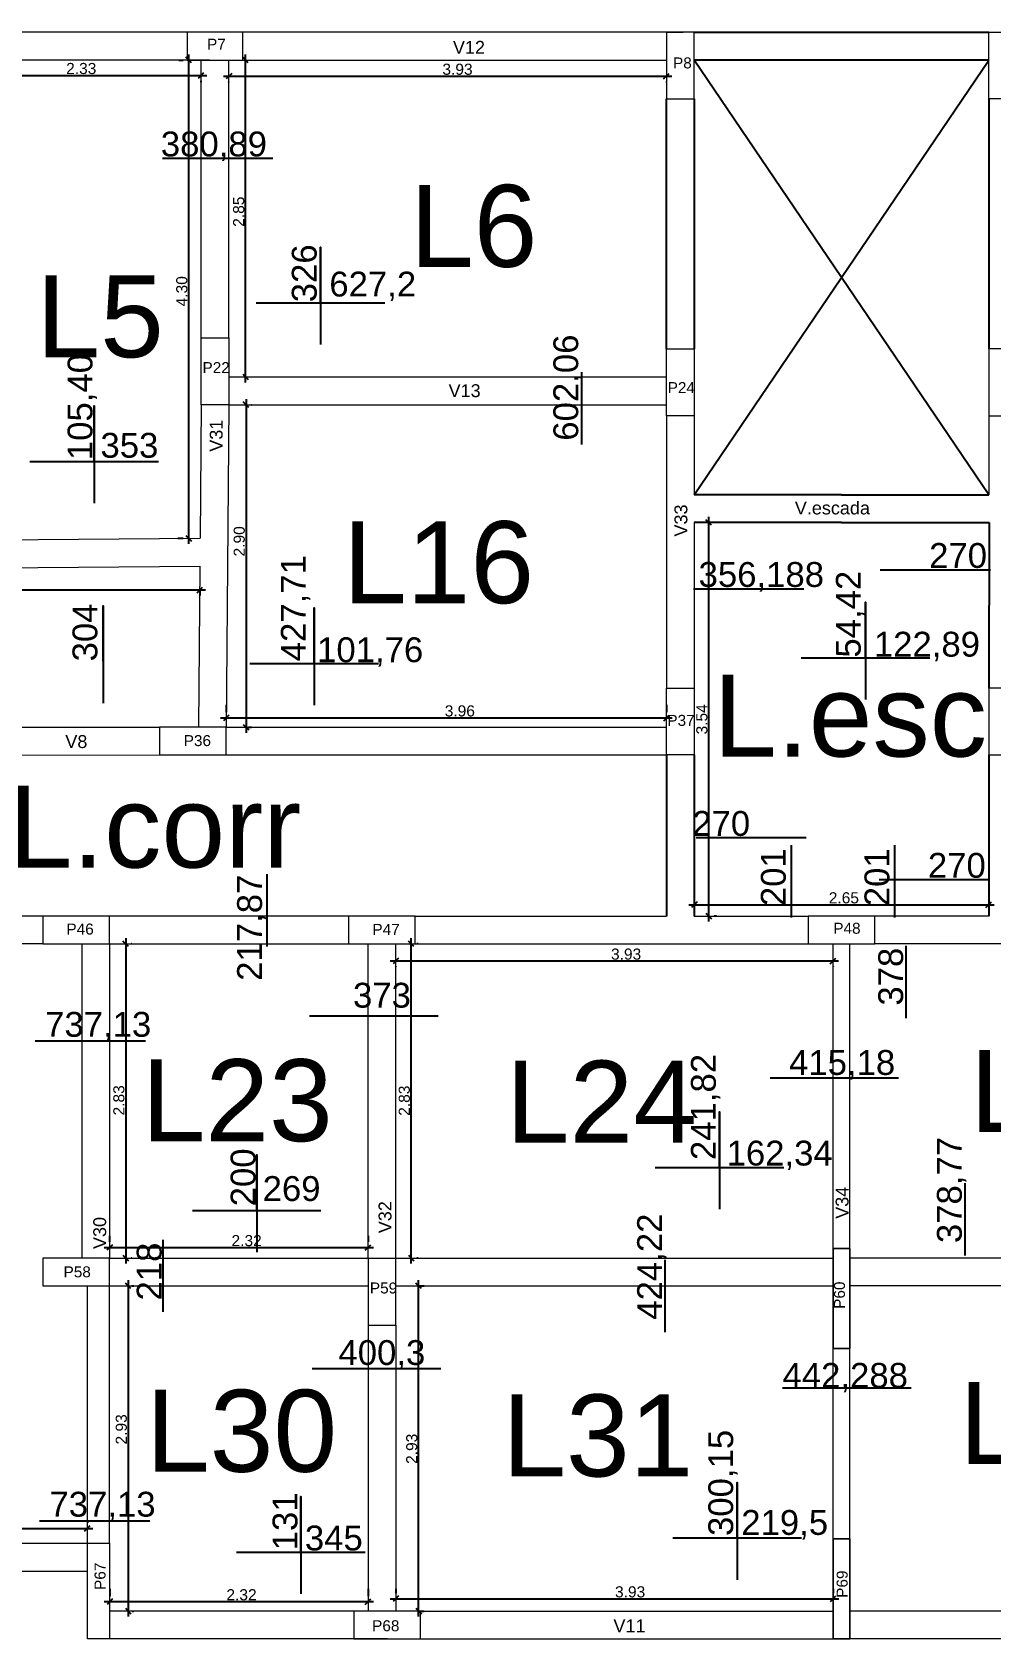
# Model space of a CAD drawing. Header units: millimetres. Extents: x 2878 to 6301, y 540 to 1980.
# Drawn here: x 2927.36 to 2935.99, y 641.47 to 655.93 of the extents above; entities that cross this region are included whole.
import ezdxf

# ---------------------------------------------------------------- set-up
doc = ezdxf.new("R2010")
doc.units = ezdxf.units.MM
doc.header["$LTSCALE"] = 4
for name, color, linetype, lineweight in [('ALVENARIA', 4, 'Continuous', 20), ('COTAS', 35, 'Continuous', 5), ('ESTRUTURA', 4, 'Continuous', 25), ('PILAR', 1, 'Continuous', 5), ('TEXTO', 5, 'Continuous', 20)]:
    doc.layers.add(name, color=color, linetype=linetype, lineweight=lineweight)
doc.layers.add('LINHA DE MOMENTOS', color=42, linetype='Continuous')
doc.styles.get("Standard").update_dxf_attribs({"font": 'arial.ttf'})
doc.dimstyles.new('ISO-25', dxfattribs={"dimscale": 0, "dimtxt": 0.1, "dimasz": 0.05, "dimexe": 0.05, "dimexo": 0.2, "dimgap": 0.01, "dimtad": 1, "dimzin": 4, "dimdsep": 46, "dimtxsty": 'Standard', "dimblk": 'OBLIQUE', "dimcen": 0.1, "dimdle": 0.05, "dimclrt": 256, "dimadec": 0, "dimazin": 0, "dimtfac": 1, "dimtix": 1, "dimtofl": 0, "dimtmove": 0, "dimatfit": 3, "dimfxl": 1, "dimtfillclr": 256, "dimarcsym": 0})

# ---------------------------------------------------------------- blocks, each defined once
blk = doc.blocks.new('PILAR')
at = {"layer": 'PILAR', "ltscale": 0.01}
blk.add_lwpolyline([(-0.15, 0), (0.1, 0), (0.1, -0.6), (-0.15, -0.6)], close=True, dxfattribs=at)
blk = doc.blocks.new('_Oblique')
at = {"color": 0, "linetype": 'ByBlock', "lineweight": -2}
blk.add_line((-0.5, -0.5), (0.5, 0.5), dxfattribs=at)
blk = doc.blocks.new('*D681')
at = {"layer": 'COTAS', "color": 0, "lineweight": -2, "transparency": 16777216}
for p, q in [((2926.51, 655.537), (2928.935, 655.537)), ((2926.56, 655.475), (2926.56, 655.487)), ((2928.885, 655.475), (2928.885, 655.487))]:
    blk.add_line(p, q, dxfattribs=at)
at = {"layer": 'Defpoints', "color": 0, "transparency": 16777216}
for p in [(2926.56, 655.675), (2928.885, 655.675), (2928.885, 655.537)]:
    blk.add_point(p, dxfattribs=at)
at = {"layer": 'COTAS', "color": 0, "lineweight": -2, "transparency": 16777216, "xscale": 0.05, "yscale": 0.05, "zscale": 0.05, "rotation": 180}
blk.add_blockref('_Oblique', (2926.56, 655.537), dxfattribs=at)
at = {"layer": 'COTAS', "color": 0, "lineweight": -2, "transparency": 16777216, "xscale": 0.05, "yscale": 0.05, "zscale": 0.05}
blk.add_blockref('_Oblique', (2928.885, 655.537), dxfattribs=at)
at = {"layer": 'COTAS', "transparency": 16777216, "insert": (2927.806, 655.598), "char_height": 0.1, "attachment_point": 5}
blk.add_mtext('2.33', dxfattribs=at)
blk = doc.blocks.new('*D682')
at = {"layer": 'COTAS', "color": 0, "lineweight": -2, "transparency": 16777216}
for p, q in [((2928.685, 655.675), (2928.722, 655.675)), ((2928.772, 655.725), (2928.772, 651.323)), ((2928.675, 651.373), (2928.722, 651.373))]:
    blk.add_line(p, q, dxfattribs=at)
at = {"layer": 'Defpoints', "color": 0, "transparency": 16777216}
for p in [(2928.885, 655.675), (2928.772, 651.373), (2928.875, 651.373)]:
    blk.add_point(p, dxfattribs=at)
at = {"layer": 'COTAS', "color": 0, "lineweight": -2, "transparency": 16777216, "xscale": 0.05, "yscale": 0.05, "zscale": 0.05}
for p, rotation in [((2928.772, 655.675), 90), ((2928.772, 651.373), 270)]:
    blk.add_blockref('_Oblique', p, dxfattribs=dict(at, rotation=rotation))
at = {"layer": 'COTAS', "transparency": 16777216, "insert": (2928.711, 653.595), "char_height": 0.1, "attachment_point": 5, "rotation": 90}
blk.add_mtext('4.30', dxfattribs=at)
blk = doc.blocks.new('*D683')
at = {"layer": 'COTAS', "color": 0, "lineweight": -2, "transparency": 16777216}
for p, q in [((2929.085, 655.53), (2933.12, 655.53)), ((2929.135, 655.475), (2929.135, 655.48)), ((2933.07, 655.475), (2933.07, 655.48))]:
    blk.add_line(p, q, dxfattribs=at)
at = {"layer": 'Defpoints', "color": 0, "transparency": 16777216}
for p in [(2929.135, 655.675), (2933.07, 655.675), (2933.07, 655.53)]:
    blk.add_point(p, dxfattribs=at)
at = {"layer": 'COTAS', "color": 0, "lineweight": -2, "transparency": 16777216, "xscale": 0.05, "yscale": 0.05, "zscale": 0.05, "rotation": 180}
blk.add_blockref('_Oblique', (2929.135, 655.53), dxfattribs=at)
at = {"layer": 'COTAS', "color": 0, "lineweight": -2, "transparency": 16777216, "xscale": 0.05, "yscale": 0.05, "zscale": 0.05}
blk.add_blockref('_Oblique', (2933.07, 655.53), dxfattribs=at)
at = {"layer": 'COTAS', "transparency": 16777216, "insert": (2931.191, 655.591), "char_height": 0.1, "attachment_point": 5}
blk.add_mtext('3.93', dxfattribs=at)
blk = doc.blocks.new('*D684')
at = {"layer": 'COTAS', "color": 0, "lineweight": -2, "transparency": 16777216}
for p, q in [((2929.284, 652.775), (2929.284, 655.725)), ((2929.335, 655.675), (2929.334, 655.675)), ((2929.335, 652.825), (2929.334, 652.825))]:
    blk.add_line(p, q, dxfattribs=at)
at = {"layer": 'Defpoints', "color": 0, "transparency": 16777216}
for p in [(2929.135, 655.675), (2929.284, 655.675), (2929.135, 652.825)]:
    blk.add_point(p, dxfattribs=at)
at = {"layer": 'COTAS', "color": 0, "lineweight": -2, "transparency": 16777216, "xscale": 0.05, "yscale": 0.05, "zscale": 0.05}
for p, rotation in [((2929.284, 655.675), 90), ((2929.284, 652.825), 270)]:
    blk.add_blockref('_Oblique', p, dxfattribs=dict(at, rotation=rotation))
at = {"layer": 'COTAS', "transparency": 16777216, "insert": (2929.223, 654.311), "char_height": 0.1, "attachment_point": 5, "rotation": 90}
blk.add_mtext('2.85', dxfattribs=at)
blk = doc.blocks.new('*D702')
at = {"layer": 'COTAS', "color": 0, "lineweight": -2, "transparency": 16777216}
for p, q in [((2929.11, 649.875), (2929.11, 649.808)), ((2933.071, 649.875), (2933.071, 649.808)), ((2929.06, 649.758), (2933.121, 649.758))]:
    blk.add_line(p, q, dxfattribs=at)
at = {"layer": 'Defpoints', "color": 0, "transparency": 16777216}
for p in [(2933.071, 649.758), (2929.11, 649.675), (2933.071, 649.675)]:
    blk.add_point(p, dxfattribs=at)
at = {"layer": 'COTAS', "color": 0, "lineweight": -2, "transparency": 16777216, "xscale": 0.05, "yscale": 0.05, "zscale": 0.05, "rotation": 180}
blk.add_blockref('_Oblique', (2929.11, 649.758), dxfattribs=at)
at = {"layer": 'COTAS', "color": 0, "lineweight": -2, "transparency": 16777216, "xscale": 0.05, "yscale": 0.05, "zscale": 0.05}
blk.add_blockref('_Oblique', (2933.071, 649.758), dxfattribs=at)
at = {"layer": 'COTAS', "transparency": 16777216, "insert": (2931.212, 649.82), "char_height": 0.1, "attachment_point": 5}
blk.add_mtext('3.96', dxfattribs=at)
blk = doc.blocks.new('*D703')
at = {"layer": 'COTAS', "color": 0, "lineweight": -2, "transparency": 16777216}
for p, q in [((2929.289, 652.625), (2929.289, 649.625)), ((2929.335, 652.575), (2929.339, 652.575)), ((2929.31, 649.675), (2929.339, 649.675))]:
    blk.add_line(p, q, dxfattribs=at)
at = {"layer": 'Defpoints', "color": 0, "transparency": 16777216}
for p in [(2929.135, 652.575), (2929.11, 649.675), (2929.289, 649.675)]:
    blk.add_point(p, dxfattribs=at)
at = {"layer": 'COTAS', "color": 0, "lineweight": -2, "transparency": 16777216, "xscale": 0.05, "yscale": 0.05, "zscale": 0.05}
for p, rotation in [((2929.289, 652.575), 90), ((2929.289, 649.675), 270)]:
    blk.add_blockref('_Oblique', p, dxfattribs=dict(at, rotation=rotation))
at = {"layer": 'COTAS', "transparency": 16777216, "insert": (2929.228, 651.346), "char_height": 0.1, "attachment_point": 5, "rotation": 90}
blk.add_mtext('2.90', dxfattribs=at)
blk = doc.blocks.new('*D704')
at = {"layer": 'COTAS', "color": 0, "lineweight": -2, "transparency": 16777216}
for p, q in [((2923.696, 642.535), (2923.696, 642.518)), ((2927.861, 642.535), (2927.861, 642.518)), ((2923.646, 642.468), (2927.911, 642.468))]:
    blk.add_line(p, q, dxfattribs=at)
at = {"layer": 'Defpoints', "color": 0, "transparency": 16777216}
for p in [(2927.861, 642.468), (2923.696, 642.335), (2927.861, 642.335)]:
    blk.add_point(p, dxfattribs=at)
at = {"layer": 'COTAS', "color": 0, "lineweight": -2, "transparency": 16777216, "xscale": 0.05, "yscale": 0.05, "zscale": 0.05, "rotation": 180}
blk.add_blockref('_Oblique', (2923.696, 642.468), dxfattribs=at)
at = {"layer": 'COTAS', "color": 0, "lineweight": -2, "transparency": 16777216, "xscale": 0.05, "yscale": 0.05, "zscale": 0.05}
blk.add_blockref('_Oblique', (2927.861, 642.468), dxfattribs=at)
at = {"layer": 'COTAS', "transparency": 16777216, "insert": (2925.904, 642.529), "char_height": 0.1, "attachment_point": 5}
blk.add_mtext('4.17', dxfattribs=at)
blk = doc.blocks.new('*D708')
at = {"layer": 'COTAS', "color": 0, "lineweight": -2, "transparency": 16777216}
for p, q in [((2928.206, 647.776), (2928.206, 644.85)), ((2928.261, 647.726), (2928.256, 647.726)), ((2928.261, 644.9), (2928.256, 644.9))]:
    blk.add_line(p, q, dxfattribs=at)
at = {"layer": 'Defpoints', "color": 0, "transparency": 16777216}
for p in [(2928.061, 647.726), (2928.061, 644.9), (2928.206, 644.9)]:
    blk.add_point(p, dxfattribs=at)
at = {"layer": 'COTAS', "color": 0, "lineweight": -2, "transparency": 16777216, "xscale": 0.05, "yscale": 0.05, "zscale": 0.05}
for p, rotation in [((2928.206, 647.726), 90), ((2928.206, 644.9), 270)]:
    blk.add_blockref('_Oblique', p, dxfattribs=dict(at, rotation=rotation))
at = {"layer": 'COTAS', "transparency": 16777216, "insert": (2928.145, 646.318), "char_height": 0.1, "attachment_point": 5, "rotation": 90}
blk.add_mtext('2.83', dxfattribs=at)
blk = doc.blocks.new('*D709')
at = {"layer": 'COTAS', "color": 0, "lineweight": -2, "transparency": 16777216}
for p, q in [((2928.061, 645.1), (2928.061, 645.045)), ((2930.386, 645.1), (2930.386, 645.045)), ((2928.011, 644.995), (2930.436, 644.995))]:
    blk.add_line(p, q, dxfattribs=at)
at = {"layer": 'Defpoints', "color": 0, "transparency": 16777216}
for p in [(2930.386, 644.995), (2928.061, 644.9), (2930.386, 644.9)]:
    blk.add_point(p, dxfattribs=at)
at = {"layer": 'COTAS', "color": 0, "lineweight": -2, "transparency": 16777216, "xscale": 0.05, "yscale": 0.05, "zscale": 0.05, "rotation": 180}
blk.add_blockref('_Oblique', (2928.061, 644.995), dxfattribs=at)
at = {"layer": 'COTAS', "color": 0, "lineweight": -2, "transparency": 16777216, "xscale": 0.05, "yscale": 0.05, "zscale": 0.05}
blk.add_blockref('_Oblique', (2930.386, 644.995), dxfattribs=at)
at = {"layer": 'COTAS', "transparency": 16777216, "insert": (2929.294, 645.056), "char_height": 0.1, "attachment_point": 5}
blk.add_mtext('2.32', dxfattribs=at)
blk = doc.blocks.new('*D712')
at = {"layer": 'COTAS', "color": 0, "lineweight": -2, "transparency": 16777216}
for p, q in [((2930.586, 647.572), (2934.62, 647.572)), ((2930.636, 647.526), (2930.636, 647.522)), ((2934.57, 647.526), (2934.57, 647.522))]:
    blk.add_line(p, q, dxfattribs=at)
at = {"layer": 'Defpoints', "color": 0, "transparency": 16777216}
for p in [(2930.636, 647.726), (2934.57, 647.726), (2934.57, 647.572)]:
    blk.add_point(p, dxfattribs=at)
at = {"layer": 'COTAS', "color": 0, "lineweight": -2, "transparency": 16777216, "xscale": 0.05, "yscale": 0.05, "zscale": 0.05, "rotation": 180}
blk.add_blockref('_Oblique', (2930.636, 647.572), dxfattribs=at)
at = {"layer": 'COTAS', "color": 0, "lineweight": -2, "transparency": 16777216, "xscale": 0.05, "yscale": 0.05, "zscale": 0.05}
blk.add_blockref('_Oblique', (2934.57, 647.572), dxfattribs=at)
at = {"layer": 'COTAS', "transparency": 16777216, "insert": (2932.708, 647.633), "char_height": 0.1, "attachment_point": 5}
blk.add_mtext('3.93', dxfattribs=at)
blk = doc.blocks.new('*D713')
at = {"layer": 'COTAS', "color": 0, "lineweight": -2, "transparency": 16777216}
for p, q in [((2930.774, 644.85), (2930.774, 647.776)), ((2930.836, 647.726), (2930.824, 647.726)), ((2930.836, 644.9), (2930.824, 644.9))]:
    blk.add_line(p, q, dxfattribs=at)
at = {"layer": 'Defpoints', "color": 0, "transparency": 16777216}
for p in [(2930.636, 647.726), (2930.774, 647.726), (2930.636, 644.9)]:
    blk.add_point(p, dxfattribs=at)
at = {"layer": 'COTAS', "color": 0, "lineweight": -2, "transparency": 16777216, "xscale": 0.05, "yscale": 0.05, "zscale": 0.05}
for p, rotation in [((2930.774, 647.726), 90), ((2930.774, 644.9), 270)]:
    blk.add_blockref('_Oblique', p, dxfattribs=dict(at, rotation=rotation))
at = {"layer": 'COTAS', "transparency": 16777216, "insert": (2930.713, 646.315), "char_height": 0.1, "attachment_point": 5, "rotation": 90}
blk.add_mtext('2.83', dxfattribs=at)
blk = doc.blocks.new('*D714')
at = {"layer": 'COTAS', "color": 0, "lineweight": -2, "transparency": 16777216}
for p, q in [((2928.063, 641.925), (2928.063, 641.86)), ((2930.386, 641.925), (2930.386, 641.86)), ((2928.013, 641.81), (2930.436, 641.81))]:
    blk.add_line(p, q, dxfattribs=at)
at = {"layer": 'Defpoints', "color": 0, "transparency": 16777216}
for p in [(2930.386, 641.81), (2928.063, 641.725), (2930.386, 641.725)]:
    blk.add_point(p, dxfattribs=at)
at = {"layer": 'COTAS', "color": 0, "lineweight": -2, "transparency": 16777216, "xscale": 0.05, "yscale": 0.05, "zscale": 0.05, "rotation": 180}
blk.add_blockref('_Oblique', (2928.063, 641.81), dxfattribs=at)
at = {"layer": 'COTAS', "color": 0, "lineweight": -2, "transparency": 16777216, "xscale": 0.05, "yscale": 0.05, "zscale": 0.05}
blk.add_blockref('_Oblique', (2930.386, 641.81), dxfattribs=at)
at = {"layer": 'COTAS', "transparency": 16777216, "insert": (2929.248, 641.871), "char_height": 0.1, "attachment_point": 5}
blk.add_mtext('2.32', dxfattribs=at)
blk = doc.blocks.new('*D715')
at = {"layer": 'COTAS', "color": 0, "lineweight": -2, "transparency": 16777216}
for p, q in [((2928.228, 644.7), (2928.228, 641.675)), ((2928.261, 644.65), (2928.278, 644.65)), ((2928.263, 641.725), (2928.278, 641.725))]:
    blk.add_line(p, q, dxfattribs=at)
at = {"layer": 'Defpoints', "color": 0, "transparency": 16777216}
for p in [(2928.061, 644.65), (2928.063, 641.725), (2928.228, 641.725)]:
    blk.add_point(p, dxfattribs=at)
at = {"layer": 'COTAS', "color": 0, "lineweight": -2, "transparency": 16777216, "xscale": 0.05, "yscale": 0.05, "zscale": 0.05}
for p, rotation in [((2928.228, 644.65), 90), ((2928.228, 641.725), 270)]:
    blk.add_blockref('_Oblique', p, dxfattribs=dict(at, rotation=rotation))
at = {"layer": 'COTAS', "transparency": 16777216, "insert": (2928.167, 643.359), "char_height": 0.1, "attachment_point": 5, "rotation": 90}
blk.add_mtext('2.93', dxfattribs=at)
blk = doc.blocks.new('*D716')
at = {"layer": 'COTAS', "color": 0, "lineweight": -2, "transparency": 16777216}
for p, q in [((2930.636, 641.925), (2930.636, 641.886)), ((2934.571, 641.925), (2934.571, 641.886)), ((2930.586, 641.836), (2934.621, 641.836))]:
    blk.add_line(p, q, dxfattribs=at)
at = {"layer": 'Defpoints', "color": 0, "transparency": 16777216}
for p in [(2934.571, 641.836), (2930.636, 641.725), (2934.571, 641.725)]:
    blk.add_point(p, dxfattribs=at)
at = {"layer": 'COTAS', "color": 0, "lineweight": -2, "transparency": 16777216, "xscale": 0.05, "yscale": 0.05, "zscale": 0.05, "rotation": 180}
blk.add_blockref('_Oblique', (2930.636, 641.836), dxfattribs=at)
at = {"layer": 'COTAS', "color": 0, "lineweight": -2, "transparency": 16777216, "xscale": 0.05, "yscale": 0.05, "zscale": 0.05}
blk.add_blockref('_Oblique', (2934.571, 641.836), dxfattribs=at)
at = {"layer": 'COTAS', "transparency": 16777216, "insert": (2932.744, 641.897), "char_height": 0.1, "attachment_point": 5}
blk.add_mtext('3.93', dxfattribs=at)
blk = doc.blocks.new('*D717')
at = {"layer": 'COTAS', "color": 0, "lineweight": -2, "transparency": 16777216}
for p, q in [((2930.841, 641.675), (2930.841, 644.7)), ((2930.836, 644.65), (2930.891, 644.65)), ((2930.836, 641.725), (2930.891, 641.725))]:
    blk.add_line(p, q, dxfattribs=at)
at = {"layer": 'Defpoints', "color": 0, "transparency": 16777216}
for p in [(2930.636, 644.65), (2930.841, 644.65), (2930.636, 641.725)]:
    blk.add_point(p, dxfattribs=at)
at = {"layer": 'COTAS', "color": 0, "lineweight": -2, "transparency": 16777216, "xscale": 0.05, "yscale": 0.05, "zscale": 0.05}
for p, rotation in [((2930.841, 644.65), 90), ((2930.841, 641.725), 270)]:
    blk.add_blockref('_Oblique', p, dxfattribs=dict(at, rotation=rotation))
at = {"layer": 'COTAS', "transparency": 16777216, "insert": (2930.78, 643.184), "char_height": 0.1, "attachment_point": 5, "rotation": 90}
blk.add_mtext('2.93', dxfattribs=at)
blk = doc.blocks.new('*D718')
at = {"layer": 'COTAS', "color": 0, "lineweight": -2, "transparency": 16777216}
for p, q in [((2933.451, 647.926), (2933.451, 651.565)), ((2933.521, 651.515), (2933.501, 651.515)), ((2933.521, 647.976), (2933.501, 647.976))]:
    blk.add_line(p, q, dxfattribs=at)
at = {"layer": 'Defpoints', "color": 0, "transparency": 16777216}
for p in [(2933.321, 651.515), (2933.451, 651.515), (2933.321, 647.976)]:
    blk.add_point(p, dxfattribs=at)
at = {"layer": 'COTAS', "color": 0, "lineweight": -2, "transparency": 16777216, "xscale": 0.05, "yscale": 0.05, "zscale": 0.05}
for p, rotation in [((2933.451, 651.515), 90), ((2933.451, 647.976), 270)]:
    blk.add_blockref('_Oblique', p, dxfattribs=dict(at, rotation=rotation))
at = {"layer": 'COTAS', "transparency": 16777216, "insert": (2933.39, 649.745), "char_height": 0.1, "attachment_point": 5, "rotation": 90}
blk.add_mtext('3.54', dxfattribs=at)
blk = doc.blocks.new('*D719')
at = {"layer": 'COTAS', "color": 0, "lineweight": -2, "transparency": 16777216}
for p, q in [((2933.321, 648.176), (2933.321, 648.128)), ((2935.97, 648.176), (2935.97, 648.128)), ((2933.271, 648.078), (2936.02, 648.078))]:
    blk.add_line(p, q, dxfattribs=at)
at = {"layer": 'Defpoints', "color": 0, "transparency": 16777216}
for p in [(2935.97, 648.078), (2933.321, 647.976), (2935.97, 647.976)]:
    blk.add_point(p, dxfattribs=at)
at = {"layer": 'COTAS', "color": 0, "lineweight": -2, "transparency": 16777216, "xscale": 0.05, "yscale": 0.05, "zscale": 0.05, "rotation": 180}
blk.add_blockref('_Oblique', (2933.321, 648.078), dxfattribs=at)
at = {"layer": 'COTAS', "color": 0, "lineweight": -2, "transparency": 16777216, "xscale": 0.05, "yscale": 0.05, "zscale": 0.05}
blk.add_blockref('_Oblique', (2935.97, 648.078), dxfattribs=at)
at = {"layer": 'COTAS', "transparency": 16777216, "insert": (2934.667, 648.139), "char_height": 0.1, "attachment_point": 5}
blk.add_mtext('2.65', dxfattribs=at)
blk = doc.blocks.new('*D725')
at = {"layer": 'COTAS', "color": 0, "lineweight": -2, "transparency": 16777216}
for p, q in [((2923.12, 650.909), (2928.923, 650.909)), ((2923.17, 650.905), (2923.17, 650.859)), ((2928.873, 650.923), (2928.873, 650.859))]:
    blk.add_line(p, q, dxfattribs=at)
at = {"layer": 'Defpoints', "color": 0, "transparency": 16777216}
for p in [(2923.17, 651.105), (2928.873, 651.123), (2928.873, 650.909)]:
    blk.add_point(p, dxfattribs=at)
at = {"layer": 'COTAS', "color": 0, "lineweight": -2, "transparency": 16777216, "xscale": 0.05, "yscale": 0.05, "zscale": 0.05, "rotation": 180}
blk.add_blockref('_Oblique', (2923.17, 650.909), dxfattribs=at)
at = {"layer": 'COTAS', "color": 0, "lineweight": -2, "transparency": 16777216, "xscale": 0.05, "yscale": 0.05, "zscale": 0.05}
blk.add_blockref('_Oblique', (2928.873, 650.909), dxfattribs=at)
at = {"layer": 'COTAS', "transparency": 16777216, "insert": (2926.346, 650.971), "char_height": 0.1, "attachment_point": 5}
blk.add_mtext('5.70', dxfattribs=at)

msp = doc.modelspace()

# ---------------------------------------------------------------- linework, layer by layer
at = {"layer": 'ALVENARIA'}
for p, q in [((2928.759, 655.925), (2926.56, 655.925)), ((2929.06, 655.925), (2928.76, 655.925)), ((2929.06, 655.925), (2929.06, 655.925)), ((2933.07, 655.926), (2929.259, 655.925)), ((2928.759, 655.675), (2926.56, 655.675)), ((2928.96, 655.675), (2928.76, 655.675)), ((2928.885, 653.175), (2928.885, 655.675)), ((2929.135, 653.175), (2929.135, 655.675)), ((2929.259, 655.675), (2933.07, 655.675)), ((2929.135, 652.825), (2933.071, 652.825)), ((2928.885, 652.578), (2928.875, 651.373)), ((2929.135, 652.575), (2929.11, 649.675)), ((2929.135, 652.575), (2933.071, 652.575)), ((2933.071, 652.476), (2933.071, 650.025)), ((2933.321, 652.476), (2933.321, 651.765)), ((2935.97, 652.476), (2935.97, 651.765)), ((2933.321, 651.515), (2933.321, 650.025)), ((2926.58, 651.355), (2928.875, 651.373)), ((2926.582, 651.105), (2928.873, 651.123)), ((2928.873, 651.123), (2928.86, 649.677)), ((2927.032, 649.674), (2928.51, 649.675)), ((2929.11, 649.675), (2933.071, 649.675)), ((2927.032, 649.424), (2928.51, 649.425)), ((2929.11, 649.425), (2933.071, 649.425)), ((2927.461, 647.976), (2923.696, 647.976)), ((2930.211, 647.976), (2928.061, 647.976)), ((2930.811, 647.976), (2933.071, 647.976)), ((2933.321, 647.976), (2934.346, 647.976)), ((2935.97, 647.976), (2934.946, 647.976)), ((2927.461, 647.726), (2923.696, 647.726)), ((2927.811, 647.726), (2927.811, 644.9)), ((2928.061, 647.726), (2930.211, 647.726)), ((2928.061, 647.726), (2928.061, 644.9)), ((2930.386, 644.9), (2930.386, 647.726)), ((2930.636, 644.9), (2930.636, 647.726)), ((2930.811, 647.726), (2934.346, 647.726)), ((2934.571, 644.985), (2934.571, 647.726)), ((2934.721, 644.985), (2934.721, 647.726)), ((2938.48, 647.726), (2934.946, 647.726)), ((2928.061, 644.9), (2930.386, 644.9)), ((2930.636, 644.9), (2934.571, 644.9)), ((2938.655, 644.9), (2934.72, 644.9)), ((2927.861, 642.335), (2927.861, 644.641)), ((2928.061, 642.335), (2928.061, 644.65)), ((2928.061, 644.65), (2930.386, 644.65)), ((2930.636, 644.65), (2934.571, 644.65)), ((2938.655, 644.65), (2934.72, 644.65)), ((2930.386, 644.295), (2930.386, 641.725)), ((2930.636, 644.295), (2930.636, 641.725)), ((2934.571, 642.375), (2934.571, 644.085)), ((2934.721, 642.375), (2934.721, 644.085)), ((2923.696, 642.335), (2927.861, 642.335)), ((2923.696, 642.085), (2927.861, 642.085)), ((2927.861, 641.475), (2927.861, 642.085)), ((2930.261, 641.725), (2928.063, 641.725)), ((2930.461, 641.725), (2930.261, 641.725)), ((2930.859, 641.725), (2934.571, 641.725)), ((2938.432, 641.725), (2934.72, 641.725)), ((2930.261, 641.475), (2928.061, 641.475)), ((2930.561, 641.475), (2930.261, 641.475)), ((2930.386, 641.475), (2930.386, 641.475)), ((2930.386, 641.475), (2930.386, 641.475)), ((2930.859, 641.475), (2934.571, 641.475)), ((2938.432, 641.475), (2934.72, 641.475))]:
    msp.add_line(p, q, dxfattribs=at)
at = {"layer": 'ALVENARIA', "ltscale": 0.03}
msp.add_line((2933.07, 655.926), (2933.22, 655.926), dxfattribs=at)
at = {"layer": 'ESTRUTURA'}
for p, q in [((2933.32, 655.926), (2935.971, 655.926)), ((2935.971, 655.675), (2933.32, 655.675)), ((2935.97, 651.765), (2933.32, 655.675)), ((2933.321, 651.765), (2935.971, 655.675)), ((2933.071, 653.076), (2933.07, 655.326)), ((2933.32, 655.326), (2933.321, 653.076)), ((2935.971, 655.326), (2935.97, 653.076)), ((2934.646, 651.765), (2933.321, 651.765)), ((2934.646, 651.765), (2935.97, 651.765)), ((2934.646, 651.515), (2933.321, 651.515)), ((2934.646, 651.515), (2935.973, 651.515)), ((2935.973, 651.515), (2935.97, 650.025)), ((2933.071, 649.425), (2933.071, 647.976)), ((2933.321, 649.425), (2933.321, 647.976)), ((2935.97, 649.425), (2935.97, 647.976))]:
    msp.add_line(p, q, dxfattribs=at)
at = {"layer": 'LINHA DE MOMENTOS'}
for p, q in [((2929.53, 654.789), (2928.538, 654.789)), ((2929.381, 653.49), (2930.537, 653.49)), ((2932.311, 652.217), (2932.311, 652.866)), ((2927.345, 652.065), (2928.501, 652.065)), ((2935.987, 651.088), (2934.995, 651.088)), ((2934.306, 650.917), (2933.314, 650.917)), ((2934.283, 650.299), (2935.439, 650.299)), ((2929.324, 650.248), (2930.48, 650.248)), ((2934.329, 648.678), (2933.337, 648.678)), ((2934.195, 647.964), (2934.195, 648.614)), ((2935.127, 647.962), (2935.127, 648.612)), ((2929.479, 647.701), (2929.479, 648.351)), ((2935.976, 648.301), (2934.984, 648.301)), ((2935.229, 647.058), (2935.229, 647.707)), ((2929.861, 647.079), (2931.017, 647.079)), ((2928.384, 646.849), (2927.392, 646.849)), ((2934.003, 646.522), (2935.159, 646.522)), ((2932.97, 645.714), (2934.126, 645.714)), ((2935.758, 644.922), (2935.758, 645.572)), ((2928.807, 645.327), (2929.963, 645.327)), ((2928.544, 644.415), (2928.544, 645.065)), ((2933.06, 644.233), (2933.06, 644.883)), ((2929.884, 643.906), (2931.04, 643.906)), ((2934.115, 643.733), (2935.271, 643.733)), ((2928.423, 642.532), (2927.431, 642.532)), ((2933.129, 642.382), (2934.286, 642.382)), ((2929.204, 642.254), (2930.36, 642.254))]:
    msp.add_line(p, q, dxfattribs=at)
for points in [[(2929.959, 653.49), (2929.959, 653.991), (2929.959, 653.115)], [(2927.923, 652.065), (2927.923, 652.565), (2927.923, 651.69)], [(2928.004, 650.267), (2928.004, 650.767), (2928.004, 649.891)], [(2929.902, 650.248), (2929.902, 650.748), (2929.902, 649.872)], [(2934.861, 650.299), (2934.861, 650.8), (2934.861, 649.924)], [(2933.548, 645.714), (2933.548, 646.215), (2933.548, 645.339)], [(2929.385, 645.327), (2929.385, 645.828), (2929.385, 644.952)], [(2933.707, 642.382), (2933.707, 642.882), (2933.707, 642.007)], [(2929.782, 642.254), (2929.782, 642.754), (2929.782, 641.879)]]:
    msp.add_lwpolyline(points, dxfattribs=at)
at = {"layer": 'PILAR', "color": 1, "ltscale": 0.01}
for points in [[(2929.259, 655.675), (2929.259, 655.925), (2928.759, 655.925), (2928.759, 655.675)], [(2934.72, 644.085), (2934.57, 644.085), (2934.57, 644.985), (2934.72, 644.985)], [(2934.72, 644.085), (2934.57, 644.085), (2934.57, 644.985), (2934.72, 644.985)], [(2934.571, 644.085), (2934.721, 644.085), (2934.721, 644.985), (2934.571, 644.985)], [(2934.571, 644.085), (2934.721, 644.085), (2934.721, 644.985), (2934.571, 644.985)], [(2934.72, 641.475), (2934.57, 641.475), (2934.57, 642.375), (2934.72, 642.375)], [(2934.72, 641.475), (2934.57, 641.475), (2934.57, 642.375), (2934.72, 642.375)], [(2934.571, 641.475), (2934.721, 641.475), (2934.721, 642.375), (2934.571, 642.375)], [(2934.571, 641.475), (2934.721, 641.475), (2934.721, 642.375), (2934.571, 642.375)], [(2927.861, 642.335), (2928.061, 642.335), (2928.061, 641.475), (2927.861, 641.475)]]:
    msp.add_lwpolyline(points, close=True, dxfattribs=at)
at = {"layer": 'PILAR', "ltscale": 0.01}
msp.add_lwpolyline([(2927.461, 644.9), (2927.461, 644.65), (2928.061, 644.65), (2928.061, 644.9)], close=True, dxfattribs=at)

# ---------------------------------------------------------------- block references
at = {"layer": 'COTAS', "xscale": -1}
for p, rotation in [((2933.22, 655.326), 180), ((2936.12, 652.476), 180), ((2936.12, 649.425), 180), ((2928.51, 649.525), 90), ((2927.461, 647.826), 90), ((2930.211, 647.826), 90), ((2934.346, 647.826), 90), ((2930.536, 644.295), 180), ((2930.859, 641.625), 270)]:
    msp.add_blockref('PILAR', p, dxfattribs=dict(at, rotation=rotation))
at = {"layer": 'COTAS', "rotation": 180}
for p in [(2936.071, 655.326), (2928.985, 652.575), (2933.171, 652.476), (2933.171, 649.425)]:
    msp.add_blockref('PILAR', p, dxfattribs=at)

# ---------------------------------------------------------------- texts
at = {"layer": 'COTAS', "attachment_point": 1}
for s, width, heights, insert, char_height in [('P7', 2.5, [1.872], (2928.938, 655.867), 0.0988), ('V12', 2.5, [1.872], (2931.15, 655.847), 0.116), ('P8', 2.5, [1.872], (2933.13, 655.698), 0.0988), ('L6', 2.5, [1.872], (2930.764, 654.552), 0.7375), ('L5', 2.5, [1.872], (2927.403, 653.739), 0.7375), ('P22', 2.5, [1.872], (2928.897, 652.958), 0.0988), ('V13', 2.5, [1.872], (2931.111, 652.759), 0.116), ('P24', 2.5, [1.872], (2933.082, 652.778), 0.0988), ('V.escada', 2.5, [1.872], (2934.226, 651.704), 0.116), ('L16', 2.5, [1.872], (2930.161, 651.527), 0.7375), ('L.esc', 2.5, [1.872], (2933.492, 650.148), 0.7375), ('P37', 2.5, [1.872], (2933.079, 649.785), 0.0988), ('V8', 0.59468, [0.385], (2927.663, 649.603), 0.116), ('P36', 2.5, [1.872], (2928.728, 649.603), 0.0988), ('L.corr', 2.5, [1.872], (2927.153, 649.149), 0.7375), ('P46', 2.5, [1.872], (2927.673, 647.908), 0.0988), ('P47', 2.5, [1.872], (2930.426, 647.905), 0.0988), ('P48', 2.5, [1.872], (2934.572, 647.915), 0.0988), ('L23', 2.5, [1.872], (2928.35, 646.688), 0.7375), ('L24', 2.5, [1.872], (2931.626, 646.675), 0.7375), ('L25', 2.5, [1.872], (2935.8, 646.772), 0.7375), ('P58', 2.5, [1.872], (2927.647, 644.825), 0.0988), ('P59', 2.5, [1.872], (2930.403, 644.68), 0.0988), ('L32', 2.5, [1.872], (2935.704, 643.786), 0.7375), ('L30', 2.5, [1.872], (2928.389, 643.715), 0.7375), ('L31', 2.5, [1.872], (2931.594, 643.673), 0.7375), ('P68', 2.5, [1.872], (2930.423, 641.642), 0.0988), ('V11', 2.5, [1.872], (2932.594, 641.65), 0.116)]:
    msp.add_mtext_dynamic_manual_height_columns(s, width=width, gutter_width=12.5, heights=heights, dxfattribs=dict(at, insert=insert, char_height=char_height))
at = {"layer": 'COTAS', "attachment_point": 1, "rotation": 90}
for s, insert, char_height in [('V31', (2928.962, 652.152), 0.116), ('V33', (2933.143, 651.389), 0.116), ('V34', (2934.593, 645.253), 0.116), ('V32', (2930.481, 645.123), 0.116), ('V30', (2927.914, 644.981), 0.116), ('P60', (2934.578, 644.443), 0.0988), ('P67', (2927.926, 641.915), 0.0988), ('P69', (2934.602, 641.844), 0.0988)]:
    msp.add_mtext_dynamic_manual_height_columns(s, width=2.5, gutter_width=12.5, heights=[1.872], dxfattribs=dict(at, insert=insert, char_height=char_height))
at = {"layer": 'TEXTO'}
for s, p in [('380,89', (2928.522, 654.808)), ('627,2 ', (2930.038, 653.548)), ('353', (2927.979, 652.098)), ('270', (2935.434, 651.107)), ('356,188', (2933.36, 650.936)), ('101,76', (2929.928, 650.259)), ('122,89', (2934.937, 650.309)), ('270', (2933.303, 648.697)), ('270', (2935.423, 648.32)), ('373', (2930.251, 647.152)), ('737,13', (2927.481, 646.89)), ('415,18', (2934.174, 646.547)), ('162,34', (2933.612, 645.732)), ('269', (2929.438, 645.413)), ('400,3', (2930.12, 643.938)), ('442,288', (2934.115, 643.733)), ('737,13', (2927.52, 642.574)), ('219,5', (2933.744, 642.41)), ('345', (2929.818, 642.27))]:
    msp.add_text(s, height=0.2235, dxfattribs=at).set_placement(p)
for s, p in [('326', (2929.924, 653.496)), ('602,06', (2932.277, 652.251)), ('105,40', (2927.907, 652.076)), ('427,71', (2929.826, 650.267)), ('54,42', (2934.819, 650.3)), ('304', (2927.951, 650.266)), ('201', (2934.144, 648.065)), ('201', (2935.076, 648.064)), ('217,87', (2929.432, 647.393)), ('378', (2935.2, 647.17)), ('241,82', (2933.515, 645.781)), ('378,77', (2935.728, 645.034)), ('200', (2929.374, 645.365)), ('424,22', (2933.031, 644.345)), ('218', (2928.529, 644.518)), ('300,15', (2933.671, 642.4)), ('131', (2929.751, 642.271))]:
    msp.add_text(s, height=0.2235, rotation=90, dxfattribs=at).set_placement(p)

# ---------------------------------------------------------------- dimensions: what is measured, and where the dimension line sits
at = {"layer": 'COTAS'}
for base, p1, p2, picture, middle in [((2928.8855, 655.537), (2926.5603, 655.6753), (2928.8855, 655.6754), '*D681', (2927.8056, 655.537)), ((2933.0703, 655.5303), (2929.1355, 655.6754), (2933.0703, 655.6754), '*D683', (2931.1905, 655.5303)), ((2928.873, 650.909), (2923.17, 651.105), (2928.873, 651.123), '*D725', (2926.346, 650.909)), ((2933.071, 649.758), (2929.11, 649.675), (2933.071, 649.675), '*D702', (2931.212, 649.758)), ((2935.97, 648.078), (2933.321, 647.976), (2935.97, 647.976), '*D719', (2934.667, 648.078)), ((2934.57, 647.572), (2930.636, 647.726), (2934.57, 647.726), '*D712', (2932.708, 647.572)), ((2930.385895, 644.995399), (2928.060901, 644.900169), (2930.385895, 644.900169), '*D709', (2929.29371, 644.995399)), ((2927.8607, 642.4683), (2923.6956, 642.3354), (2927.8607, 642.3352), '*D704', (2925.9037, 642.4683)), ((2930.386, 641.81), (2928.063, 641.725), (2930.386, 641.725), '*D714', (2929.248, 641.81)), ((2934.5708, 641.8361), (2930.6359, 641.725), (2934.5708, 641.725), '*D716', (2932.7443, 641.8361))]:
    dim = msp.add_linear_dim(base=base, p1=p1, p2=p2, dimstyle='ISO-25', override={"dimscale": 1}, dxfattribs=at)
    dim.commit()
    dim.dimension.update_dxf_attribs({"geometry": picture, "text_midpoint": middle, "dimtype": 160})
for base, p1, p2, picture, middle in [((2928.772, 651.373), (2928.885, 655.675), (2928.875, 651.373), '*D682', (2928.772, 653.595)), ((2929.284, 655.675), (2929.135, 652.825), (2929.135, 655.675), '*D684', (2929.284, 654.311)), ((2929.289, 649.675), (2929.135, 652.575), (2929.11, 649.675), '*D703', (2929.289, 651.346)), ((2933.451, 651.515), (2933.321, 647.976), (2933.321, 651.515), '*D718', (2933.451, 649.745)), ((2928.206, 644.9), (2928.061, 647.726), (2928.061, 644.9), '*D708', (2928.206, 646.318)), ((2930.774, 647.726), (2930.636, 644.9), (2930.636, 647.726), '*D713', (2930.774, 646.315)), ((2928.2282, 641.725), (2928.0609, 644.6502), (2928.0627, 641.725), '*D715', (2928.2282, 643.3592)), ((2930.8406, 644.6502), (2930.6359, 641.725), (2930.6359, 644.6502), '*D717', (2930.8406, 643.1843))]:
    dim = msp.add_linear_dim(base=base, p1=p1, p2=p2, angle=90, dimstyle='ISO-25', override={"dimscale": 1}, dxfattribs=at)
    dim.commit()
    dim.dimension.update_dxf_attribs({"geometry": picture, "text_midpoint": middle, "dimtype": 160})

doc.saveas('drawing.dxf')
